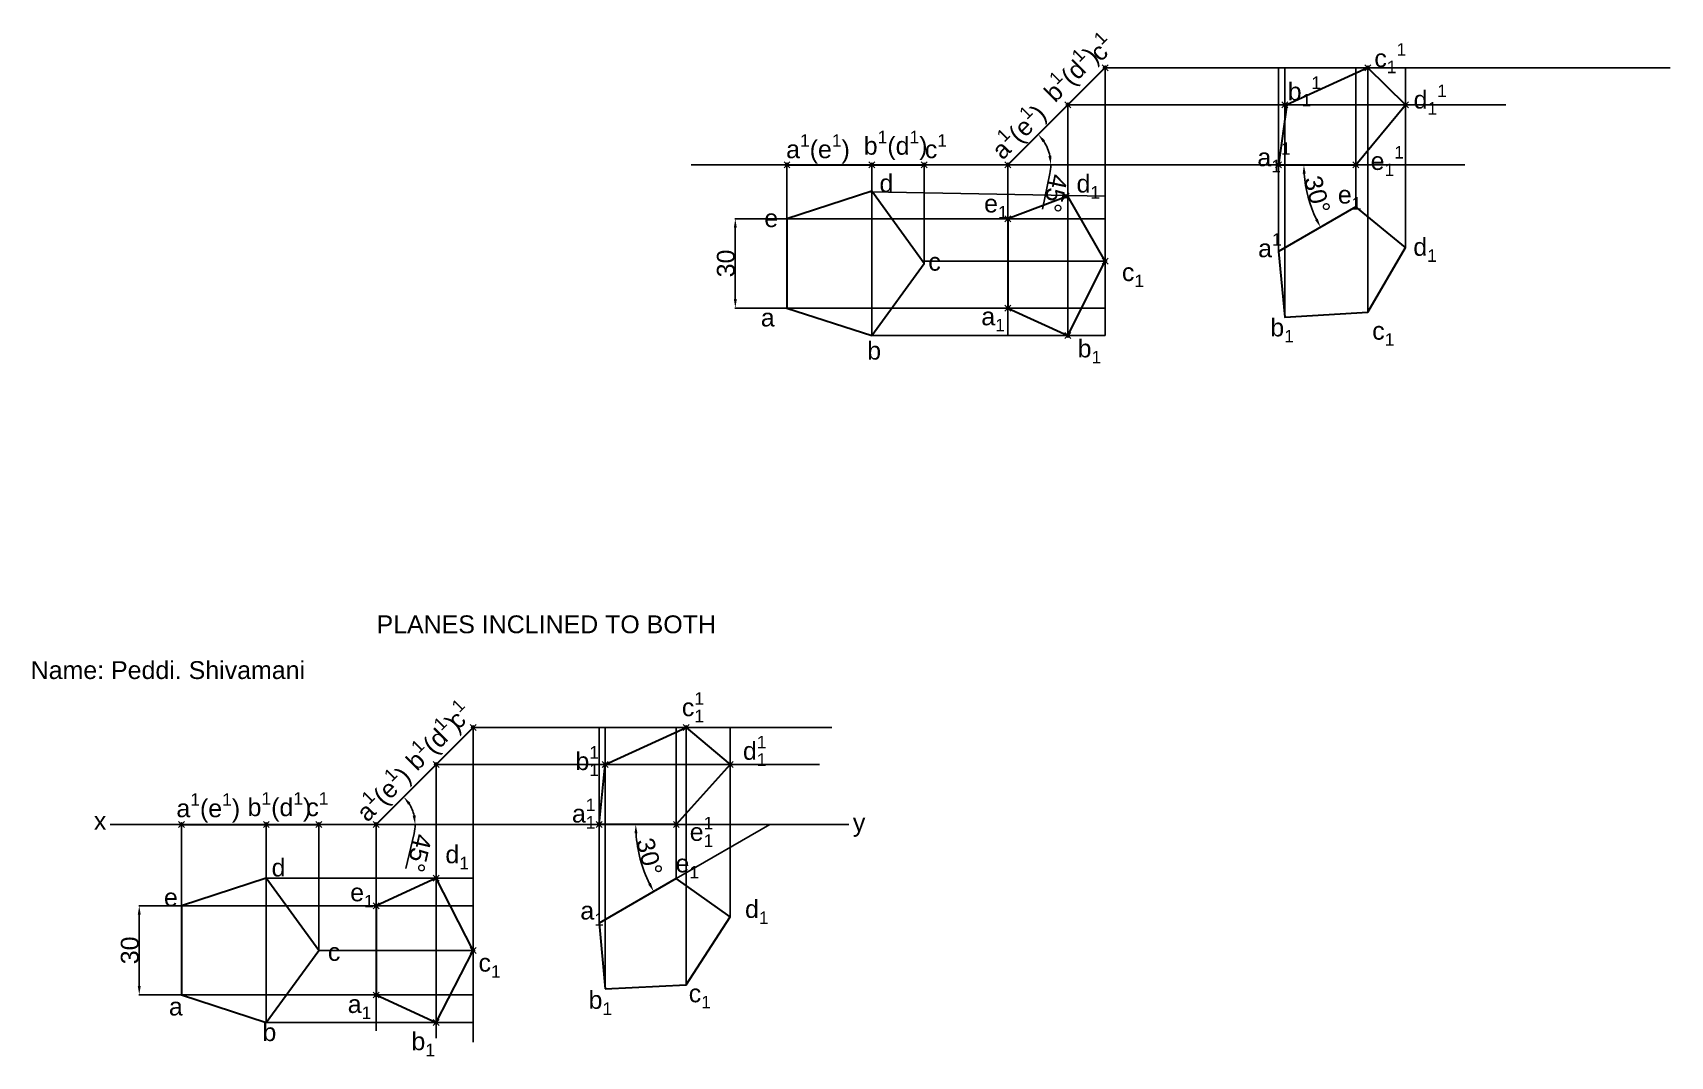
# Model space of a CAD drawing. Header units: millimetres. Extents: x 29 to 580, y 21 to 365.
import ezdxf

# ---------------------------------------------------------------- set-up
doc = ezdxf.new("R2010")
doc.units = ezdxf.units.MM
doc.header["$MEASUREMENT"] = 0
doc.header["$PDMODE"] = 35
doc.header["$PDSIZE"] = -3
doc.styles.get("Standard").update_dxf_attribs({"font": 'arial.ttf'})
doc.dimstyles.get("Standard").update_dxf_attribs({"dimtxt": 6, "dimasz": 3, "dimexe": 0.18, "dimexo": 0.0625, "dimgap": 0.09, "dimtad": 1, "dimdec": 0, "dimzin": 0, "dimdsep": 46, "dimtxsty": 'Standard', "dimcen": 0.09, "dimclrt": 2, "dimadec": 0, "dimazin": 0, "dimtfac": 1, "dimtdec": 0, "dimtofl": 0, "dimtmove": 0, "dimatfit": 3, "dimfxl": 1, "dimtolj": 1, "dimtzin": 0, "dimarcsym": 0})

# ---------------------------------------------------------------- blocks, each defined once
blk = doc.blocks.new('*D1')
at = {"color": 0, "lineweight": -2, "transparency": 16777216}
blk.add_line((245.2939206432189, 80.4743288776674), (237.5805674495512, 76.0210223349487), dxfattribs=at)
blk.add_arc((276.8099386453486, 98.67011035498211), 45.11817604006675, 183.81041597529, 206.1895840247101, dxfattribs=at)
at = {"color": 0, "transparency": 16777216}
for points in [[(231.2917770806501, 95.65514574821057), (232.2912242787723, 95.68839177302036), (231.6917626052818, 98.67011035498211)], [(236.7647417690894, 78.9929972106089), (235.8825720933695, 78.52206551360791), (237.7364520222324, 76.11102233494869)]]:
    blk.add_solid(points, dxfattribs=at)
at = {"layer": 'Defpoints', "color": 0, "transparency": 16777216}
for p in [(55.01675253129702, 98.67011035498211), (276.8099386453486, 98.6701103549821), (303.3875608396768, 98.67011035498211), (232.3772090793212, 90.83542130596874), (245.3480472309554, 80.5055788776674)]:
    blk.add_point(p, dxfattribs=at)
at = {"color": 2, "transparency": 16777216, "insert": (236.2770909636851, 87.80936655174668), "char_height": 6, "attachment_point": 5, "rotation": 285}
blk.add_mtext('\\A1;30°', dxfattribs=at)
blk = doc.blocks.new('*D2')
at = {"color": 0, "lineweight": -2, "transparency": 16777216}
blk.add_line((157.1986618952668, 95.68970421509246), (154.4344384633356, 83.81491077832307), dxfattribs=at)
for start, end in [(13.10399319207871, 31.89600680792129), (346.8960068079213, 0)]:
    blk.add_arc((144.3951718227788, 98.67011035498209), 13.14580460812454, start, end, dxfattribs=at)
at = {"color": 0, "transparency": 16777216}
for points in [[(155.1644854811534, 105.3051775387605), (155.9476582550379, 105.9269816930134), (153.690659405337, 107.9655979375403)], [(157.695396251915, 101.7075689174778), (156.7019275386185, 101.5934640722656), (157.5409764309034, 98.67011035498209)]]:
    blk.add_solid(points, dxfattribs=at)
at = {"layer": 'Defpoints', "color": 0, "transparency": 16777216}
for p in [(177.0389353150212, 131.3138738472244), (155.7797725666012, 105.2430126590444), (144.3951718227788, 98.67011035498209), (144.3951718227788, 98.67011035498209), (287.0882122784071, 98.67011035498211)]:
    blk.add_point(p, dxfattribs=at)
at = {"color": 2, "transparency": 16777216, "insert": (158.8759145304503, 89.04014634028078), "char_height": 6, "attachment_point": 5, "rotation": 256.89600680792125}
blk.add_mtext('\\A1;45°', dxfattribs=at)
blk = doc.blocks.new('*D3')
at = {"color": 0, "lineweight": -2, "transparency": 16777216}
for p, q in [((78.91019534233865, 71.33916985317526), (64.60296399774813, 71.33916985317526)), ((64.78296399774814, 68.33916985317526), (64.78296399774814, 44.33916985317524)), ((78.91019534233865, 41.33916985317524), (64.60296399774813, 41.33916985317524))]:
    blk.add_line(p, q, dxfattribs=at)
at = {"color": 0, "transparency": 16777216}
for points in [[(64.28296399774814, 68.33916985317526), (65.28296399774814, 68.33916985317526), (64.78296399774814, 71.33916985317526)], [(64.28296399774814, 44.33916985317524), (65.28296399774814, 44.33916985317524), (64.78296399774814, 41.33916985317524)]]:
    blk.add_solid(points, dxfattribs=at)
at = {"layer": 'Defpoints', "color": 0, "transparency": 16777216}
for p in [(78.97269534233865, 71.33916985317526), (64.78296399774814, 41.33916985317524), (78.97269534233865, 41.33916985317524)]:
    blk.add_point(p, dxfattribs=at)
at = {"color": 2, "transparency": 16777216, "insert": (61.62747968669766, 56.33916985317522), "char_height": 6, "attachment_point": 5, "rotation": 90}
blk.add_mtext('\\A1;30', dxfattribs=at)
blk = doc.blocks.new('*D6')
at = {"color": 0, "lineweight": -2, "transparency": 16777216}
blk.add_arc((498.3546407287411, 320.4896077443459), 42.02643237342691, 184.0908505550576, 205.9091494449424, dxfattribs=at)
at = {"color": 0, "transparency": 16777216}
for points in [[(455.9356024033978, 317.4736733010067), (456.9349652472872, 317.5093651243495), (456.3282083553141, 320.489607744346)], [(460.9940282352963, 302.360735821977), (460.1107087132185, 301.8919644257546), (461.9586826629246, 299.4763915576325)]]:
    blk.add_solid(points, dxfattribs=at)
at = {"layer": 'Defpoints', "color": 0, "transparency": 16777216}
for p in [(250.292153780021, 320.4896077443459), (510.4487129343709, 320.4896077443459), (456.9666842959469, 313.1917943488579), (473.8144754819097, 306.32133673313), (447.8337133683766, 291.32133673313)]:
    blk.add_point(p, dxfattribs=at)
at = {"color": 2, "transparency": 16777216, "insert": (460.8081881029506, 310.429066084612), "char_height": 6, "attachment_point": 5, "rotation": 285}
blk.add_mtext('\\A1;30°', dxfattribs=at)
blk = doc.blocks.new('*D7')
at = {"color": 0, "lineweight": -2, "transparency": 16777216}
for p, q in [((282.4925866187946, 302.3144928324235), (265.0019674355804, 302.3144928324235)), ((265.1819674355804, 299.3144928324235), (265.1819674355804, 275.3144928324235)), ((282.4925866187946, 272.3144928324235), (265.0019674355804, 272.3144928324235))]:
    blk.add_line(p, q, dxfattribs=at)
at = {"color": 0, "transparency": 16777216}
for points in [[(264.6819674355804, 299.3144928324235), (265.6819674355804, 299.3144928324235), (265.1819674355804, 302.3144928324235)], [(264.6819674355804, 275.3144928324235), (265.6819674355804, 275.3144928324235), (265.1819674355804, 272.3144928324235)]]:
    blk.add_solid(points, dxfattribs=at)
at = {"layer": 'Defpoints', "color": 0, "transparency": 16777216}
for p in [(282.5550866187946, 302.3144928324235), (265.1819674355804, 272.3144928324235), (282.5550866187946, 272.3144928324235)]:
    blk.add_point(p, dxfattribs=at)
at = {"color": 2, "transparency": 16777216, "insert": (262.0264831245299, 287.3144928324234), "char_height": 6, "attachment_point": 5, "rotation": 90}
blk.add_mtext('\\A1;30', dxfattribs=at)
blk = doc.blocks.new('*D8')
at = {"color": 0, "lineweight": -2, "transparency": 16777216}
blk.add_line((370.948670811943, 317.5058174519091), (368.4308986764381, 305.5763382586982), dxfattribs=at)
for start, end in [(11.91764191261221, 33.08235808738779), (348.0823580873878, 0)]:
    blk.add_arc((356.8111467252398, 320.4896077443459), 14.44896507751866, start, end, dxfattribs=at)
at = {"color": 0, "transparency": 16777216}
for points in [[(368.5293974945621, 328.0615491603421), (369.3060909565506, 328.6914279313006), (367.0281079126808, 330.706568931787)], [(371.4459691940157, 323.5253048685853), (370.4513724298702, 323.4214912049801), (371.2601118027584, 320.4896077443459)]]:
    blk.add_solid(points, dxfattribs=at)
at = {"layer": 'Defpoints', "color": 0, "transparency": 16777216}
for p in [(389.4549102174821, 353.1333712365882), (369.3243175407651, 327.7140902831053), (250.292153780021, 320.4896077443459), (356.8111467252398, 320.4896077443459), (510.4487129343709, 320.4896077443459)]:
    blk.add_point(p, dxfattribs=at)
at = {"color": 2, "transparency": 16777216, "insert": (372.7632380691533, 310.892411218979), "char_height": 6, "attachment_point": 5, "rotation": 258.08235808738783}
blk.add_mtext('\\A1;45°', dxfattribs=at)

msp = doc.modelspace()

# ---------------------------------------------------------------- linework, layer by layer
at = {"color": 32, "lineweight": 30, "true_color": 0xcd6928}
for p, q in [((356.8111467252398, 320.489607744346), (389.4549102174822, 353.1333712365883)), ((282.5550866187945, 320.489607744346), (328.7203396764232, 320.489607744346))]:
    msp.add_line(p, q, dxfattribs=at)
for p, q in [((389.4549102174822, 353.1333712365883), (579.5062097242349, 353.1333712365883)), ((389.4811583894889, 353.1333712365883), (389.4811583894889, 263.0439830011749)), ((447.8337133683767, 291.3213367331301), (447.8337133683767, 353.1333712365883)), ((449.8926940279416, 269.2140579564652), (449.8926940279415, 353.1333712365883)), ((473.8144754819099, 306.3213367331301), (473.8144754819098, 353.1333712365883)), ((477.7916830724087, 270.8934985485627), (477.7916830724087, 353.1333712365883)), ((490.4656967267443, 332.5365875251316), (490.4656967267442, 353.1333712365883)), ((376.9861020841586, 340.6645631032647), (376.9861020841586, 263.0439830011749)), ((376.9861020841586, 340.6645631032647), (524.2559833296391, 340.6645631032647)), ((490.4656967267443, 292.6388919864505), (490.4656967267443, 332.5365875251316)), ((250.2921537800211, 320.489607744346), (510.448712934371, 320.489607744346)), ((282.5550866187945, 302.3144928324234), (282.5550866187945, 320.489607744346)), ((311.0867821076491, 263.0439830011749), (311.0867821076491, 320.489607744346)), ((328.7203396764232, 287.3144928324234), (328.7203396764232, 320.4896077443459)), ((356.8111467252398, 320.489607744346), (356.8111467252399, 263.0439830011749)), ((310.5897063434459, 311.4234929573622), (389.4811583894889, 309.8936510611454)), ((282.5550866187945, 302.3144928324234), (389.4811583894889, 302.3144928324234)), ((376.9861020841586, 302.3144928324234), (354.7924925661109, 302.3144928324234)), ((328.189641251554, 288.044936549636), (389.4811583894889, 288.044936549636)), ((282.5550866187945, 272.3144928324234), (389.4811583894889, 272.3144928324234)), ((311.0867821076491, 263.0439830011749), (389.4811583894889, 263.0439830011749)), ((177.0389353150212, 131.3138738472244), (177.0389353150212, 25.43718667907194)), ((177.0389353150212, 131.3138738472244), (297.6623876425946, 131.3138738472244)), ((219.3672851174223, 65.5055788776674), (219.3672851174223, 131.3138738472244)), ((221.4262657769871, 43.39830010100258), (221.4262657769871, 131.3138738472244)), ((245.3480472309554, 80.5055788776674), (245.3480472309554, 131.3138738472244)), ((248.67954792031, 44.73525041825454), (248.67954792031, 131.3138738472244)), ((263.4640219303093, 67.66880993225101), (263.4640219303093, 131.3138738472245)), ((164.5701271816976, 118.8450657139009), (164.5701271816976, 26.82780259390927)), ((164.5701271816976, 118.8450657139009), (293.4883707275375, 118.8450657139009)), ((55.01675253129702, 98.67011035498211), (303.3875608396769, 98.67011035498211)), ((78.97269534233862, 71.33916985317524), (78.97269534233861, 98.67011035498211)), ((107.5043908311932, 32.0686600219268), (107.5043908311932, 98.67011035498211)), ((125.1379483999674, 56.33916985317523), (125.1379483999674, 98.67011035498211)), ((144.3951718227789, 98.67011035498211), (144.3951718227789, 29.33091124061644)), ((144.3951718227789, 98.67011035498211), (287.0882122784071, 98.67011035498211)), ((245.3480472309554, 80.5055788776674), (276.8099386453487, 98.67011035498211)), ((107.5043908311932, 80.60967968442364), (177.0389353150212, 80.60967968442364)), ((78.97269534233862, 71.33916985317524), (177.0389353150212, 71.33916985317525)), ((125.1379483999674, 56.33916985317523), (177.0389353150212, 56.33916985317524)), ((78.97269534233862, 41.33916985317523), (177.0389353150212, 41.33916985317523)), ((107.5043908311932, 32.0686600219268), (177.0389353150212, 32.0686600219268))]:
    msp.add_line(p, q)
at = {"color": 50, "lineweight": 30}
for p, q in [((144.3951718227789, 98.67011035498211), (177.0389353150212, 131.3138738472244)), ((78.97269534233861, 98.67011035498211), (125.1379483999674, 98.67011035498211))]:
    msp.add_line(p, q, dxfattribs=at)
at = {"color": 32, "lineweight": 30, "true_color": 0xcd6928}
for points in [[(447.8337133683767, 320.489607744346), (473.8144754819099, 320.489607744346), (490.4656967267443, 340.6645631032647), (477.7916830724087, 353.1333712365883), (450.6210427068988, 340.6645631032647)], [(282.5550866187945, 302.3144928324234), (282.5550866187945, 272.3144928324234), (311.0867821076491, 263.0439830011749), (328.7203396764232, 287.3144928324234), (311.0867821076491, 311.5850026636718)], [(389.4811583894889, 288.044936549636), (376.9861020841586, 309.8936510611453), (356.8111467252398, 302.3144928324234), (356.8111467252398, 272.3144928324234), (376.9861020841586, 263.0439830011749)], [(477.7916830724087, 270.8934985485627), (490.4656967267443, 292.6388919864505), (473.8144754819099, 306.3213367331301), (447.8337133683767, 291.3213367331301), (449.8926940279416, 269.2140579564652)]]:
    msp.add_lwpolyline(points, close=True, dxfattribs=at)
at = {"color": 2, "lineweight": 30, "true_color": 0xf1eb1f}
for points in [[(263.4640219303093, 118.8450657139009), (245.3480472309554, 98.67011035498211), (219.3672851174223, 98.67011035498211), (221.4262657769871, 118.8450657139009), (248.67954792031, 131.3138738472244)], [(164.5701271816976, 32.0686600219268), (177.0389353150212, 56.33916985317523), (164.5701271816976, 80.60967968442364), (144.3951718227789, 71.33916985317524), (144.3951718227789, 41.33916985317523)], [(221.4262657769871, 43.39830010100258), (248.67954792031, 44.73525041825454), (263.4640219303093, 67.66880993225101), (245.3480472309554, 80.5055788776674), (219.3672851174223, 65.5055788776674)]]:
    msp.add_lwpolyline(points, close=True, dxfattribs=at)
at = {"color": 50, "lineweight": 30}
msp.add_lwpolyline([(78.97269534233862, 71.33916985317524), (78.97269534233862, 41.33916985317523), (107.5043908311932, 32.0686600219268), (125.1379483999674, 56.33916985317523), (107.5043908311932, 80.60967968442364)], close=True, dxfattribs=at)
for p in [(389.4811583894889, 353.1333712365883), (477.7916830724087, 353.1333712365883), (376.9861020841586, 340.6645631032647), (449.8926940279416, 340.6645631032647), (490.4656967267443, 340.6645631032647), (282.5550866187945, 320.489607744346), (311.0867821076491, 320.489607744346), (328.7203396764232, 320.489607744346), (356.8111467252398, 320.489607744346), (447.8337133683767, 320.489607744346), (473.8144754819099, 320.489607744346), (376.4429399139864, 309.8936510611453), (356.8111467252398, 302.3144928324234), (389.4811583894889, 288.044936549636), (356.8111467252398, 272.3144928324234), (376.9861020841586, 263.0439830011749), (177.0389353150212, 131.3138738472244), (248.67954792031, 131.3138738472244), (164.5701271816976, 118.8450657139009), (221.4262657769871, 118.8450657139009), (263.4640219303093, 118.8450657139009), (78.97269534233861, 98.67011035498211), (107.5043908311932, 98.67011035498211), (125.1379483999674, 98.67011035498211), (144.3951718227789, 98.67011035498211), (219.3672851174223, 98.67011035498211), (245.3480472309554, 98.67011035498211), (164.5701271816976, 80.60967968442364), (144.3951718227789, 71.33916985317524), (177.0389353150212, 56.33916985317523), (144.3951718227789, 41.33916985317523), (164.5701271816976, 32.0686600219268)]:
    msp.add_point(p)

# ---------------------------------------------------------------- texts
at = {"lineweight": 25}
msp.add_text('Name: Peddi. Shivamani', height=6, dxfattribs=at).set_placement((28.29102029293222, 147.5803341254234))
at = {"color": 130, "char_height": 6, "attachment_point": 1, "rotation": 45}
for s, insert in [('\\A1;c{\\H0.7x;\\S1^ ;}', (382.324378835415, 360.512876413035)), ('\\A1;b{\\H0.7x;\\S1^ ;}(d{\\H0.7x;\\S1^ ;})', (366.9776547867717, 346.8244419198403)), ('\\A1;a{\\H0.7x;\\S1^ ;}(e{\\H0.7x;\\S1^ ;})', (349.3487350000117, 327.5372325776318))]:
    msp.add_mtext_dynamic_manual_height_columns(s, width=9.678879764833596, gutter_width=30, heights=[0], dxfattribs=dict(at, insert=insert))
at = {"color": 130, "char_height": 6, "attachment_point": 1}
for s, insert in [('\\A1;c{\\H0.7x;\\S^ 1;\\S1^ ;}', (480.0268856720246, 361.3717520996819)), ('\\A1;b{\\H0.7x;\\S^ 1;\\S1^ ;}', (450.9091443757605, 350.1784390498862)), ('\\A1;d{\\H0.7x;\\S^ 1;\\S1^ ;}', (493.216974423695, 347.442295879794)), ('\\A1;a{\\H0.7x;\\S1^ ;}(e{\\H0.7x;\\S1^ ;})', (282.2617879947547, 330.7497529901358)), ('\\A1;b{\\H0.7x;\\S1^ ;}(d{\\H0.7x;\\S1^ ;})', (308.3654332370066, 331.9223407799644)), ('\\A1;c{\\H0.7x;\\S1^ ;}', (328.8963907347669, 330.7497529901358)), ('\\A1;a{\\H0.7x;\\S^ 1;\\S1^ ;}', (440.7054919643803, 328.0405533197217)), ('\\A1;e{\\H0.7x;\\S^ 1;\\S1^ ;}', (478.7825378169783, 326.7968514725864)), ('d', (313.6448223574583, 317.2649902799225)), ('\\A1;d{\\H0.7x;\\S^ 1;}', (379.9000286245436, 317.1662201535354)), ('\\A1;e{\\H0.7x;\\S^ 1;}', (348.8304723579124, 310.4686157892028)), ('\\A1;e{\\H0.7x;\\S^ 1;}', (467.7587041895207, 313.4453289614545)), ('e', (274.9293032981237, 305.5391102968469)), ('\\A1;a{\\H0.7x;\\S1^ ;}', (440.9543615353895, 297.4454977098537)), ('\\A1;d{\\H0.7x;\\S^ 1;}', (493.1211207598928, 295.8917509849082)), ('c', (330.0695887028602, 290.8817597968049)), ('\\A1;c{\\H0.7x;\\S^ 1;}', (395.1636123072886, 287.3990917098217)), ('a', (273.7561053300307, 272.1203515111656)), ('\\A1;a{\\H0.7x;\\S^ 1;}', (347.8837310104833, 272.515528034432)), ('\\A1;b{\\H0.7x;\\S^ 1;}', (445.0494692639242, 268.7946368423508)), ('\\A1;c{\\H0.7x;\\S^ 1;}', (479.2994613407731, 267.6783692661397)), ('b', (309.5386312050997, 260.9807649018068)), ('\\A1;b{\\H0.7x;\\S^ 1;}', (380.2723116417197, 261.7249440145708))]:
    msp.add_mtext_dynamic_manual_height_columns(s, width=9.678879764833596, gutter_width=30, heights=[0], dxfattribs=dict(at, insert=insert))
at = {"insert": (144.5594458745237, 168.9730667536706), "char_height": 6, "attachment_point": 1}
msp.add_mtext_dynamic_manual_height_columns('PLANES INCLINED TO BOTH ', width=196.860589394666, gutter_width=30, heights=[0], dxfattribs=at)
at = {"color": 143, "true_color": 0x7aafdf, "char_height": 6, "attachment_point": 1, "rotation": 45}
for s, insert in [('\\A1;{\\H1x;c\\H0.7x;\\S1^ ;}', (166.4219198892673, 136.0257091227487)), ('\\A1;b{\\H0.7x;\\S1^ ;}(d{\\H0.7x;\\S1^ ;})', (152.4516034803987, 122.0553927138801)), ('\\A1;a{\\H0.7x;\\S1^ ;}(e{\\H0.7x;\\S1^ ;})', (135.7822316301025, 104.8811792550533))]:
    msp.add_mtext_dynamic_manual_height_columns(s, width=5.843622860456094, gutter_width=30, heights=[0], dxfattribs=dict(at, insert=insert))
at = {"color": 143, "true_color": 0x7aafdf, "char_height": 6, "attachment_point": 1}
for s, width, insert in [('\\A1;c{\\H0.7x;\\S1^ 1;}', 5.843622860456094, (247.2135936593652, 143.1180294210541)), ('\\A1;d{\\H0.7x;\\S1^ 1;}', 5.843622860456094, (267.7443723524907, 128.4608066143713)), ('\\A1;b{\\H0.7x;\\S1^ 1;}', 5.843622860456094, (211.4313802584153, 125.0008802634224)), ('\\A1;a{\\H0.7x;\\S1^ ;}(e{\\H0.7x;\\S1^ ;})', 5.843622860456094, (77.27431586380021, 109.152267708835)), ('\\A1;b{\\H0.7x;\\S1^ ;}(d{\\H0.7x;\\S1^ ;})', 5.843622860456094, (101.2053445355465, 109.5092446336521)), ('\\A1;{\\H1x;c\\H0.7x;\\S1^ ;}', 5.843622860456094, (120.9623554716119, 109.5092446336521)), ('\\A1;a{\\H0.7x;\\S1^ 1;}', 5.843622860456094, (210.2581927061261, 107.3544062105538)), ('x', 5.843622860456094, (49.53152755395638, 102.895607239116)), ('\\A1;e{\\H0.7x;\\S1^ 1;}', 5.843622860456094, (249.8532656520158, 101.1983729548894)), ('y', 5.843622860456094, (304.6997724377462, 102.3093185561755)), ('\\A1;d{\\H0.7x;\\S^ 1;}', 5.843622860456094, (167.7113399965082, 91.63050718188464)), ('d', 5.843622860456094, (109.2751089300758, 87.18053526888662)), ('\\A1;e{\\H0.7x;\\S^ 1;}', 5.843622860456094, (245.0697794366183, 88.57115167648323)), ('e', 5.843622860456094, (73.1002989487431, 77.16810018929851)), ('\\A1;d{\\H0.7x;\\S^ 1;}', 5.843622860456094, (268.4442716990665, 73.25389206904546)), ('\\A1;a{\\H0.7x;\\S^ 1;}', 5.843622860456094, (213.0689863703427, 72.7181297545784)), ('c', 5.843622860456094, (128.1973173037536, 58.81196962068645)), ('\\A1;c{\\H0.7x;\\S^ 1;}', 5.843622860456094, (178.8420509493699, 55.19636873486871)), ('a', 5.843622860456094, (74.755055588255, 40.4558390520744)), ('\\A1;a{\\H0.7x;\\S^ 1;}', 5.843622860456094, (134.8757435472212, 41.29020909373611)), ('\\A1;b{\\H0.7x;\\S^ 1;}', 5.843622860456094, (215.8516626724664, 42.68082500857344)), ('\\A1;c{\\H0.7x;\\S^ 1;}', 5.843622860456094, (249.5220633253887, 44.88532642084531)), ('b', 6, (106.2141631923673, 31.83401988732362)), ('\\A1;b{\\H0.7x;\\S^ 1;}', 5.843622860456094, (156.3023612493093, 28.77466536744083))]:
    msp.add_mtext_dynamic_manual_height_columns(s, width=width, gutter_width=30, heights=[0], dxfattribs=dict(at, insert=insert))
at = {"color": 140, "insert": (135.7105469302326, 78.83684027262188), "char_height": 6, "attachment_point": 1}
msp.add_mtext_dynamic_manual_height_columns('\\A1;e{\\H0.7x;\\S^ 1;}', width=5.843622860456094, gutter_width=30, heights=[0], dxfattribs=at)

# ---------------------------------------------------------------- dimensions: what is measured, and where the dimension line sits
for base, line1, line2, picture, middle in [((369.3243175407651, 327.7140902831053), ((250.2921537800211, 320.489607744346), (510.448712934371, 320.489607744346)), ((356.8111467252398, 320.489607744346), (389.4549102174822, 353.1333712365883)), '*D8', (372.7632380691533, 310.8924112189789)), ((456.9666842959469, 313.1917943488579), ((250.2921537800211, 320.489607744346), (510.448712934371, 320.489607744346)), ((473.8144754819099, 306.3213367331301), (447.8337133683767, 291.3213367331301)), '*D6', (460.8081881029505, 310.429066084612)), ((155.7797725666012, 105.2430126590444), ((144.3951718227789, 98.67011035498211), (287.0882122784071, 98.67011035498211)), ((144.3951718227789, 98.67011035498211), (177.0389353150212, 131.3138738472244)), '*D2', (158.8759145304502, 89.04014634028077)), ((232.3772090793212, 90.83542130596874), ((55.01675253129702, 98.67011035498211), (303.3875608396769, 98.67011035498211)), ((245.3480472309554, 80.5055788776674), (276.8099386453487, 98.67011035498211)), '*D1', (236.2770909636851, 87.80936655174663))]:
    dim = msp.add_angular_dim_2l(base=base, line1=line1, line2=line2, dimstyle='Standard')
    dim.commit()
    dim.dimension.update_dxf_attribs({"geometry": picture, "text_midpoint": middle})
for base, p1, p2, picture, middle in [((265.1819674355804, 272.3144928324235), (282.5550866187945, 302.3144928324234), (282.5550866187945, 272.3144928324234), '*D7', (262.0264831245299, 287.3144928324234)), ((64.78296399774814, 41.33916985317524), (78.97269534233862, 71.33916985317524), (78.97269534233862, 41.33916985317523), '*D3', (61.62747968669766, 56.33916985317522))]:
    dim = msp.add_linear_dim(base=base, p1=p1, p2=p2, angle=90, dimstyle='Standard')
    dim.commit()
    dim.dimension.update_dxf_attribs({"geometry": picture, "text_midpoint": middle})

doc.saveas('drawing.dxf')
